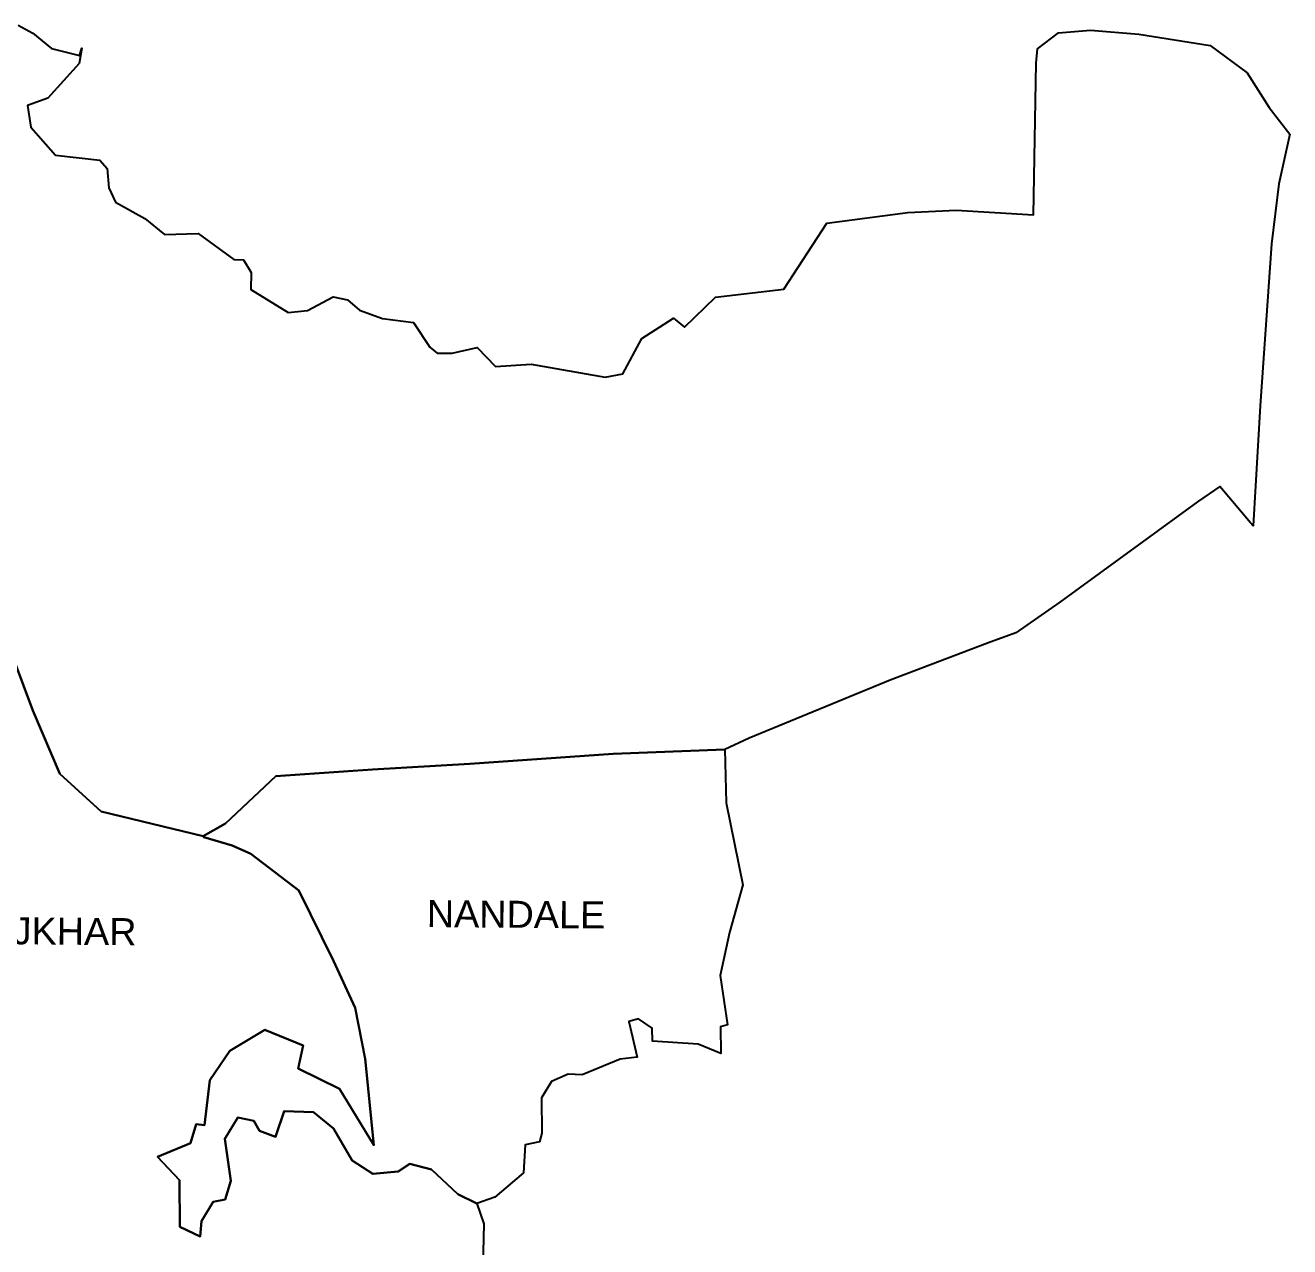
# Model space of a CAD drawing. Header units: metres. Extents: x 0 to 561379, y 0 to 4092696.
# Drawn here: x 287695 to 291970, y 2022986 to 2027118 of the extents above; entities that cross this region are included whole.
import ezdxf

# ---------------------------------------------------------------- set-up
doc = ezdxf.new("R2010")
doc.units = ezdxf.units.M
doc.layers.add('village', color=32, linetype='Continuous')
doc.layers.add('VILLAGE NAME', color=250, linetype='Continuous')
doc.styles.get("Standard").update_dxf_attribs({"font": 'calibri.ttf'})

msp = doc.modelspace()

# ---------------------------------------------------------------- linework, layer by layer
at = {"layer": 'village', "color": 3, "true_color": 0x00ff00}
msp.add_lwpolyline([(287626, 2025054.1), (287720.5, 2024800.5), (287811.5, 2024585.7), (287951.2, 2024458.3), (288295.6, 2024375.2), (288297.7, 2024371.3), (288394.4, 2024343.7), (288457, 2024315.4), (288619.2, 2024191.1), (288736.9, 2023953.6), (288810.1, 2023793.9), (288843.5, 2023621.3), (288872.6, 2023330.3), (288757, 2023520.8), (288616.7, 2023589.1), (288634, 2023666.6), (288504, 2023719.5), (288385.9, 2023648.8), (288318.4, 2023549.4), (288300.8, 2023397.4), (288272.5, 2023401.2), (288253.1, 2023336.8), (288141.6, 2023289.9), (288216, 2023211), (288216.6, 2023053.8), (288285.8, 2023020.7), (288289.8, 2023072.5), (288330.3, 2023137.7), (288370.1, 2023145.9), (288389.7, 2023209.1), (288369.3, 2023350.7), (288413, 2023423.2), (288467, 2023412), (288486, 2023378.7), (288540.4, 2023358.5), (288569.7, 2023444.3), (288668.7, 2023441.8), (288736.4, 2023386), (288799.4, 2023278.4), (288869.4, 2023232.4), (288955.6, 2023240.6), (288994.9, 2023267.1), (289068.1, 2023247.8), (289157.2, 2023163.9), (289221.5, 2023132.5), (289245.3, 2023063.8), (289238.1, 2022776.3)], dxfattribs=at)
at = {"layer": 'village'}
for points in [[(287670.1, 2027118.2, 0), (287720.4, 2027091.4, 0), (287783.7, 2027040.1, 0), (287877.6, 2027015.8, 0), (287885.5, 2027041.1, 0), (287876.3, 2026988.8, 0), (287771, 2026871.1, 0), (287701.6, 2026846.5, 0), (287713.1, 2026773.7, 0), (287796.5, 2026679.1, 0), (287946.2, 2026662.3, 0), (287971.5, 2026633.6, 0), (287977.3, 2026568, 0), (287999.6, 2026520.2, 0), (288098.7, 2026464.4, 0), (288165.2, 2026409.9, 0), (288278.7, 2026413.7, 0), (288400, 2026325.3, 0), (288432.1, 2026324.5, 0), (288457.9, 2026282.1, 0), (288457.1, 2026224.9, 0), (288583.1, 2026146.8, 0), (288648.7, 2026153.4, 0), (288735, 2026199, 0), (288784.1, 2026189.4, 0), (288825.1, 2026154.8, 0), (288902.2, 2026126.2, 0), (289006.9, 2026113, 0), (289062.5, 2026029.3, 0), (289087, 2026008.6, 0), (289137.7, 2026008.8, 0), (289222.4, 2026028.1, 0), (289284.4, 2025963.7, 0), (289405, 2025972.3, 0), (289655.1, 2025928.3, 0), (289714.7, 2025939.4, 0), (289779.2, 2026059, 0), (289886.1, 2026127.4, 0), (289923.3, 2026096.7, 0), (290027.9, 2026198.2, 0), (290259.1, 2026225.9, 0), (290404.2, 2026449.2, 0), (290678.6, 2026484.3, 0), (290841.7, 2026492.8, 0), (291102.9, 2026477.4, 0), (291112.8, 2026989.7, 0), (291116.7, 2027038.1, 0), (291187.3, 2027092.1, 0), (291295.7, 2027101.3, 0), (291459, 2027088.4, 0), (291700.9, 2027050.1, 0), (291825.4, 2026957.4, 0), (291899.6, 2026840.4, 0), (291969.5, 2026749.8, 0), (291932.3, 2026582, 0), (291907.7, 2026379.3, 0), (291869.3, 2025830.7, 0), (291845.8, 2025425.3, 0), (291837.4, 2025435.1, 0), (291733.6, 2025557.8, 0), (291657.7, 2025506.5, 0), (291192.3, 2025166.4, 0), (291043.8, 2025062.6, 0), (290948.1, 2025028.5, 0), (290618.9, 2024902.4, 0), (290141.7, 2024707, 0), (290059.4, 2024668.1, 0), (289682.4, 2024654, 0), (289198.1, 2024619.4, 0), (288868.8, 2024600.8, 0), (288541.9, 2024578.1, 0), (288372, 2024417.6, 0), (288295.6, 2024375.2, 0), (287951.1, 2024458.3, 0), (287811.5, 2024585.7, 0), (287720.6, 2024800.5, 0), (287626, 2025054.2, 0)], [(288297.7, 2024371.3, 0), (288297.7, 2024371.3, 0)]]:
    msp.add_polyline3d(points, dxfattribs=at)
msp.add_polyline3d([(290120.1, 2024210.5, 0), (290075.1, 2024049.3, 0), (290043.5, 2023904.1, 0), (290068.7, 2023736.4, 0), (290045, 2023729.9, 0), (290046.4, 2023639.5, 0), (289969.4, 2023671, 0), (289814.8, 2023681.3, 0), (289814.2, 2023725.4, 0), (289768.3, 2023757.4, 0), (289734.6, 2023747.7, 0), (289763.8, 2023627.8, 0), (289706, 2023620.4, 0), (289577, 2023568.1, 0), (289529.7, 2023570.3, 0), (289473.3, 2023544.6, 0), (289440.2, 2023490, 0), (289440.6, 2023370.4, 0), (289433.4, 2023341.1, 0), (289385, 2023331.1, 0), (289378.9, 2023236.4, 0), (289281.9, 2023153.5, 0), (289221.5, 2023132.5, 0), (289157.2, 2023163.9, 0), (289068.1, 2023247.8, 0), (288994.9, 2023267.1, 0), (288955.6, 2023240.6, 0), (288869.4, 2023232.4, 0), (288799.4, 2023278.4, 0), (288736.4, 2023386, 0), (288668.7, 2023441.8, 0), (288569.7, 2023444.3, 0), (288540.4, 2023358.5, 0), (288486, 2023378.7, 0), (288467, 2023412, 0), (288413, 2023423.2, 0), (288369.3, 2023350.7, 0), (288389.7, 2023209.1, 0), (288370.1, 2023145.9, 0), (288330.3, 2023137.7, 0), (288289.8, 2023072.5, 0), (288285.8, 2023020.7, 0), (288216.6, 2023053.8, 0), (288216, 2023211, 0), (288141.6, 2023289.9, 0), (288253.1, 2023336.8, 0), (288272.5, 2023401.2, 0), (288300.8, 2023397.4, 0), (288318.4, 2023549.4, 0), (288385.9, 2023648.8, 0), (288504, 2023719.5, 0), (288634, 2023666.6, 0), (288616.7, 2023589.1, 0), (288757, 2023520.8, 0), (288872.6, 2023330.3, 0), (288843.5, 2023621.3, 0), (288810.1, 2023793.9, 0), (288736.9, 2023953.6, 0), (288619.2, 2024191.1, 0), (288457, 2024315.4, 0), (288394.4, 2024343.7, 0), (288297.7, 2024371.3, 0), (288295.6, 2024375.2, 0), (288372, 2024417.6, 0), (288541.9, 2024578.1, 0), (288868.8, 2024600.8, 0), (289198, 2024619.5, 0), (289682.4, 2024654, 0), (290059.4, 2024668.1, 0), (290064.5, 2024487.6, 0)], close=True, dxfattribs=at)

# ---------------------------------------------------------------- texts
at = {"layer": 'VILLAGE NAME', "char_height": 91.425, "attachment_point": 1, "rotation": 359.5442}
for s, insert in [('{\\fArial|b0|i0|c0|p34;NANDALE}', (289052.5, 2024158.9)), ('{\\fArial|b0|i0|c0|p34;HAPHIJKHAR}', (287262.1, 2024103.8))]:
    msp.add_mtext_dynamic_manual_height_columns(s, width=661.323, gutter_width=457.1, heights=[0], dxfattribs=dict(at, insert=insert))

doc.saveas('drawing.dxf')
